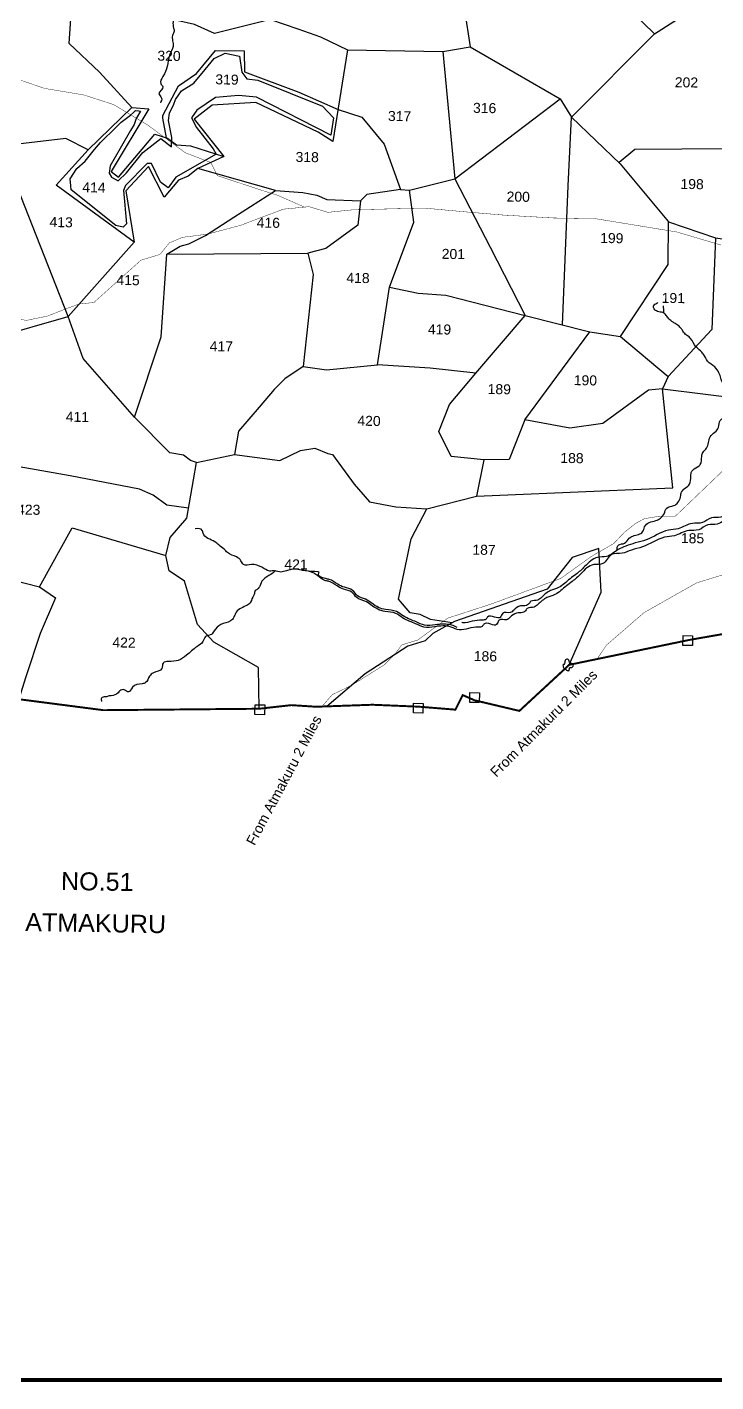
# Model space of a CAD drawing. Header units: feet. Extents: x 744761 to 763303, y 1620064 to 1627037.
# Drawn here: x 754616 to 756341, y 1620064 to 1623454 of the extents above; entities that cross this region are included whole.
import ezdxf
from ezdxf.enums import TextEntityAlignment as Align

# ---------------------------------------------------------------- set-up
doc = ezdxf.new("R2010")
doc.units = ezdxf.units.FT
doc.header["$LTSCALE"] = 15
doc.header["$MEASUREMENT"] = 0
doc.linetypes.add('HIDDEN2', pattern=[0.1875, 0.125, -0.0625])
for name, color, linetype in [('HILL', 17, 'Continuous'), ('PAPER SIZE', 10, 'Continuous'), ('PLOT', 7, 'Continuous'), ('PLOT NO', 7, 'Continuous'), ('ROADS', 6, 'Continuous'), ('TANKS-STREAM', 4, 'Continuous'), ('TEXT', 1, 'Continuous'), ('VILLAGE STONES', 240, 'Continuous')]:
    doc.layers.add(name, color=color, linetype=linetype)
doc.layers.add('VILLAGE BOUNDRY', color=5, linetype='HIDDEN2', lineweight=100)
doc.styles.get("Standard").update_dxf_attribs({"font": 'arial.ttf'})
doc.linetypes.add('DOTS', pattern='A,1e-06,-3,["●",Standard,S=3,R=0,X=-1.25,Y=-1.25],-3', length=6.000001)

msp = doc.modelspace()

# ---------------------------------------------------------------- linework, layer by layer
at = {"layer": 'HILL'}
msp.add_lwpolyline([(754726, 1623057.4), (754724.3, 1623074.5), (754741.1, 1623100.2), (754761.9, 1623119.1), (754785, 1623148), (754799.9, 1623165.7), (754839.1, 1623204), (754852.1, 1623216.7), (754875.2, 1623233.8), (754883.1, 1623240.8), (754888.1, 1623245.3), (754896.5, 1623244.6), (754900.2, 1623243.9), (754889.7, 1623225.5), (754884.2, 1623210.1), (754874.9, 1623195.1), (754849.1, 1623150.8), (754824.5, 1623106.9), (754821.6, 1623089.1), (754827.5, 1623078.8), (754844.7, 1623069.2), (754865.1, 1623089.4), (754906.4, 1623140.7), (754951.5, 1623175.7), (754977.5, 1623154.8), (754979.1, 1623177.7), (754970.8, 1623220.5), (754973.3, 1623239.2), (754983.6, 1623261), (754987.7, 1623272.7), (755002.8, 1623294.5), (755033.6, 1623313.6), (755045.8, 1623328.3), (755054.8, 1623339.1), (755085, 1623375.6), (755112.4, 1623389.4), (755148.6, 1623381.4), (755153.8, 1623341.1), (755166.4, 1623324.6), (755193.7, 1623321.8), (755355.7, 1623256.2), (755383.8, 1623226.9), (755377.2, 1623184.1), (755190.9, 1623278.7), (755145.3, 1623283.4), (755088.3, 1623278), (755041, 1623246.4), (755027.8, 1623227.5), (755040.3, 1623202.7), (755082.2, 1623149.6), (755089.8, 1623136.2), (754988.8, 1623078.9), (754969.2, 1623052.2), (754950, 1623066.3), (754928, 1623112.5), (754916.8, 1623112.6), (754863, 1623058.1), (754857.3, 1623045.1), (754865.1, 1622961.5), (754857, 1622953.9), (754838.7, 1622957.6), (754726.8, 1623047.1), (754726, 1623057.4)], dxfattribs=at)
at = {"layer": 'PAPER SIZE', "color": 5, "const_width": 10}
msp.add_lwpolyline([(744898.5, 1627031.8), (763123.1, 1627031.8), (763123.1, 1620068.6), (744898.5, 1620068.6)], close=True, dxfattribs=at)
at = {"layer": 'PLOT'}
for points in [[(755791, 1623889.3), (755764.4, 1623854.5), (755849.4, 1623766.1), (756187.8, 1623437.2)], [(756187.8, 1623437.2), (755849.4, 1623766.1), (755779.6, 1623718.8), (755747.2, 1623640.4), (755772.2, 1623580.5), (755712, 1623496.6), (755726.1, 1623404.9)], [(754878.3, 1623252.7), (754798, 1623341.6), (754721.9, 1623413.1), (754729.6, 1623537)], [(755225.9, 1623473.3), (755085.5, 1623437.9), (755035.5, 1623460.4), (754991.1, 1623471), (755009.2, 1623537.1)], [(755227.7, 1623533.2), (755225.9, 1623473.3), (755294.6, 1623449.5), (755351.1, 1623429.6), (755418.8, 1623397.7), (755657.4, 1623393.1), (755726.1, 1623404.9), (755951.6, 1623274.6), (755980, 1623229), (756101.2, 1623112.3), (756222.7, 1622966.5), (756339.9, 1622927.2), (756393.7, 1622919), (756483.7, 1622879.8)], [(755957.1, 1622709.2), (755971.4, 1623057.2), (755980, 1623229), (756187.8, 1623437.2), (756363.1, 1623549.7), (756446.3, 1623450.4), (756540.7, 1623256.6), (756636.2, 1623125.4)], [(754965.4, 1623176.8), (754956.6, 1623226.4), (754955.9, 1623232.8), (754995.7, 1623307.3), (755040.8, 1623338.4), (755088.4, 1623395.6), (755159.9, 1623394.8), (755160.7, 1623342.3), (755296.4, 1623291.6), (755395.5, 1623248), (755454.7, 1623228.5), (755510.4, 1623161), (755551.6, 1623047.7), (755573.9, 1623045.9), (755687.1, 1623074.4), (755775.7, 1622903.2), (755863.3, 1622732.7), (756025.9, 1622692), (756102.5, 1622680.3), (756221.8, 1622579.9), (756207.3, 1622549.2), (756172.2, 1622545.9), (756058.1, 1622462.3), (755975.4, 1622450.3), (755862.4, 1622471.6), (755823.7, 1622371.8), (755759.7, 1622371.2), (755741.7, 1622280)], [(755418.8, 1623397.7), (755382.1, 1623167.6), (755344.9, 1623191.6), (755188.9, 1623265.6), (755080, 1623258.7), (755034.6, 1623224.1), (755108.7, 1623130.2)], [(755657.4, 1623393.1), (755687.1, 1623074.4), (755951.6, 1623274.6)], [(754532.4, 1622676.3), (754719.2, 1622730), (754884.7, 1622915.8), (754689, 1623058.8), (754768.8, 1623146.7), (754878.3, 1623252.7), (754921.3, 1623249.7), (754826.9, 1623092.8), (754845.5, 1623079), (754936.2, 1623186.5), (754967.9, 1623176), (754990.1, 1623159.7), (755025.4, 1623156.8), (755108.7, 1623130.2), (755043.9, 1623100.6), (755019.5, 1623081.5), (754995.1, 1623071.3), (754959.7, 1623028.9), (754920.2, 1623105.5), (754863.9, 1623044.5), (754884.7, 1622915.8)], [(755040.3, 1622364.3), (755025.2, 1622369.9), (755008.3, 1622383.1), (754973.4, 1622388.9), (754885, 1622477.9), (754757, 1622625.2), (754719.2, 1622730), (754551.6, 1623156.4), (754313.9, 1623133.8)], [(754768.8, 1623146.7), (754713.4, 1623175.3), (754565, 1623157.7)], [(756491.3, 1623150.5), (756138, 1623147.5), (756098.9, 1623115)], [(754965.8, 1622885.8), (754999.6, 1622906), (755021.3, 1622912), (755063.3, 1622932.8), (755134.2, 1622978.6), (755238, 1623045.5), (755043.9, 1623100.6)], [(755238, 1623045.5), (755306.4, 1623040.2), (755341.8, 1623033.7), (755367.3, 1623022.6), (755451, 1623019.7)], [(755551.6, 1623047.7), (755467.4, 1623035.5), (755451, 1623019.7), (755444.4, 1622958.5), (755364.7, 1622900.2), (755319, 1622888.3), (755332.6, 1622835.4), (755307.4, 1622604.6), (755365.8, 1622596.1), (755494.2, 1622609.3)], [(755523.9, 1622803), (755584.6, 1622966.2), (755573.9, 1623045.9)], [(756102.5, 1622680.3), (756221.7, 1622860), (756222.7, 1622966.5)], [(756339.9, 1622927.2), (756331.5, 1622697.4), (756221.8, 1622579.9)], [(754885, 1622477.9), (754952.4, 1622678.8), (754965.8, 1622885.8), (755319, 1622888.3)], [(755759.7, 1622371.2), (755678.5, 1622379.4), (755647.1, 1622442.5), (755674, 1622509.9), (755740.4, 1622588.2), (755625.4, 1622600.7), (755494.2, 1622609.3), (755523.9, 1622803), (755595.5, 1622788.7), (755665.1, 1622783.6), (755863.3, 1622732.7)], [(755740.4, 1622588.2), (755863.3, 1622732.7)], [(755862.4, 1622471.6), (756025.9, 1622692)], [(755307.4, 1622604.6), (755261.8, 1622573.6), (755235.1, 1622546.9), (755197.5, 1622503.4), (755146, 1622443.2), (755136, 1622384.9)], [(754647.6, 1622053.8), (754728.9, 1622201.4), (754963.6, 1622132.2), (754974.9, 1622176.8), (755015.9, 1622225), (755032.8, 1622321.4), (755040.3, 1622364.3), (755136, 1622384.9), (755249.2, 1622369.7), (755300.9, 1622394.6), (755336.9, 1622400.7), (755369.1, 1622387.4), (755381, 1622384.5), (755435.2, 1622310), (755473.7, 1622265.8), (755539.8, 1622253.2), (755617.5, 1622248.8), (755741.7, 1622280), (756055.1, 1622293.4), (756133.8, 1622296.7), (756233.3, 1622300.9), (756207.3, 1622549.2), (756423.3, 1622522.3)], [(755020.3, 1622250), (754966.3, 1622257.6), (754931.6, 1622282.6), (754897.8, 1622298.1), (754724.5, 1622330.9), (754538.7, 1622363.4)], [(755680.8, 1621963.5), (755626.7, 1621971.9), (755600.6, 1621983.8), (755576, 1621988.1), (755546.2, 1622022.9), (755578.4, 1622173.7), (755617.5, 1622248.8)], [(754336.7, 1622169.2), (754579.2, 1622070.8), (754647.6, 1622053.8), (754687, 1622025.6), (754649.3, 1621936.4), (754613.1, 1621828.3), (754595.9, 1621772.1)], [(755973.9, 1621858.2), (756054.3, 1622040.2), (756048, 1622149.5), (755981.2, 1622127.2), (755918.7, 1622047.5), (755687, 1621967), (755632, 1621936.8), (755613.4, 1621918.3), (755569.6, 1621904.5), (755463.1, 1621835.8), (755366.9, 1621754.2)], [(755197.5, 1621748.3), (755195.4, 1621851.7), (755083.9, 1621914.8), (755043.4, 1621958.9), (755010.7, 1622067.3), (754972.2, 1622093.1), (754963.6, 1622132.2)]]:
    msp.add_lwpolyline(points, dxfattribs=at)
at = {"layer": 'ROADS', "linetype": 'DOTS', "ltscale": 0.5, "const_width": 1}
for points in [[(755311.1, 1623003.7), (755242.8, 1623033.7), (755210, 1623043.9), (755092.8, 1623082.4), (755076.3, 1623115.4), (755012.6, 1623139.6), (754918.4, 1623209.1), (754832.8, 1623260.4), (754758.4, 1623284.4), (754660, 1623300.8), (754492.3, 1623358.4), (754431.1, 1623412.9), (754381.6, 1623447.7), (754324.6, 1623460.9), (754296.4, 1623463.5)], [(755354.5, 1621753.8), (755380.8, 1621783.8), (755428.9, 1621806.8), (755487.5, 1621843.6), (755511, 1621858.3), (755536.1, 1621882.9), (755554.4, 1621908), (755594.7, 1621920.4), (755669.6, 1621975), (755777.8, 1622010.1), (755921.4, 1622062.9), (755952.9, 1622074.5), (756029.1, 1622129.3), (756085, 1622161.4), (756111.7, 1622189.5), (756139.3, 1622211.4), (756162.2, 1622224), (756197.9, 1622229.9), (756240, 1622230.5), (756384.3, 1622368.3)]]:
    msp.add_lwpolyline(points, dxfattribs=at)
at = {"layer": 'ROADS', "linetype": 'HIDDEN2', "ltscale": 10, "const_width": 1}
for points in [[(754481.4, 1622736.6), (754615.7, 1622720.4), (754667.2, 1622731), (754711.9, 1622748.5), (754747.2, 1622761.4), (754783.4, 1622764.9), (754901.3, 1622870.8), (754949, 1622885.3), (754972.2, 1622914), (755005.1, 1622928), (755068.6, 1622936.2), (755151.3, 1622958.3), (755257.8, 1622998.6), (755322.2, 1623004.8), (755369.6, 1622990.6), (755430.9, 1622996.9), (755609.8, 1623001.4), (755713.3, 1622991.9), (755810.2, 1622983.7), (755935.6, 1622976.5), (756039.3, 1622974.9), (756243.4, 1622941.5), (756354.4, 1622908.7)], [(756432.2, 1622106.1), (756293.4, 1622063.4), (756250.3, 1622039.2), (756217.5, 1622020.7), (756160.9, 1621988.5), (756067.3, 1621907.6), (756043.8, 1621872.7)]]:
    msp.add_lwpolyline(points, dxfattribs=at)
at = {"layer": 'TANKS-STREAM'}
for points in [[(755060.9, 1623534.6), (755041.2, 1623522.7), (755027.3, 1623513.8), (755005.5, 1623499.9), (754986.2, 1623483.6), (754981.7, 1623467.7), (754983.2, 1623451.4), (754984.7, 1623443.9), (754980.3, 1623433.5), (754980.7, 1623420.2), (754981.7, 1623405.8), (754973.3, 1623384), (754967.4, 1623355.8), (754956.5, 1623330.5), (754951, 1623312.7), (754956.4, 1623305), (754946.5, 1623287.1), (754953, 1623276.7), (754950, 1623264.9)], [(756093.1, 1622144.2), (756097.8, 1622158.2), (756112.4, 1622162.7), (756124.3, 1622175.4), (756133.6, 1622180.6), (756147.4, 1622184.6), (756157.8, 1622190.8), (756162.8, 1622203.9), (756174.1, 1622214.3), (756190.8, 1622219), (756211.5, 1622236.5), (756218.3, 1622250.6), (756235.9, 1622256.7), (756246.3, 1622264.7), (756252.6, 1622278.4), (756255.5, 1622291.2), (756275.1, 1622310.2), (756278.4, 1622331), (756280.7, 1622342.5), (756295.1, 1622353.4), (756302.1, 1622359.6), (756305.8, 1622379.7), (756309.4, 1622390.7), (756317.8, 1622400.3), (756326.7, 1622428.4), (756338.8, 1622440.6), (756348, 1622452.4), (756352.2, 1622470), (756361.3, 1622477), (756368.6, 1622485.9), (756373.3, 1622498.7), (756377.7, 1622508.2), (756383.6, 1622512.3), (756388.7, 1622518), (756389.7, 1622526.5), (756386.3, 1622534.9), (756382.8, 1622543.9), (756377.3, 1622550.9), (756371.9, 1622556.5), (756358.2, 1622564.4), (756353.9, 1622575.8), (756348.8, 1622588.8), (756338.2, 1622604), (756320.5, 1622618.1), (756309.7, 1622636.3), (756302.6, 1622643.9), (756291.4, 1622654.4), (756277.8, 1622675.1), (756269.9, 1622681.9), (756261.3, 1622689.1), (756256.2, 1622697.7), (756251.2, 1622703.3), (756242.1, 1622711.1), (756233.9, 1622715.4), (756223.8, 1622724.5), (756216.8, 1622732.8), (756213.7, 1622736.8), (756202.1, 1622741), (756195, 1622742.7), (756186.6, 1622749.1), (756184.9, 1622756.3), (756188.7, 1622760.5), (756193.7, 1622763), (756195.9, 1622764.8)], [(756210.7, 1622738.8), (756210.7, 1622748.5), (756209.7, 1622756.7)], [(756481.1, 1621954.2), (756482.9, 1621964.3), (756484.1, 1621975.4), (756484.6, 1621987.2), (756487.7, 1621999.9), (756488.9, 1622012.9), (756490.8, 1622027), (756491.9, 1622036.7), (756500.6, 1622065.9), (756504.1, 1622081.2), (756506.2, 1622091.9), (756510, 1622103), (756513.5, 1622118), (756515, 1622128.4), (756519.9, 1622152.4), (756525.7, 1622165), (756527.7, 1622186.5), (756532.8, 1622199.9), (756538.8, 1622209.9), (756544.6, 1622222.9), (756554.9, 1622248.7), (756562.4, 1622268.5), (756571.4, 1622283.4), (756586.3, 1622310.3), (756591.9, 1622318.1), (756595.6, 1622323.6), (756581.4, 1622315.3), (756569.6, 1622312.5), (756557.1, 1622305.2), (756544.5, 1622299.5), (756540.9, 1622295), (756520.1, 1622287.2), (756499.6, 1622272.1), (756477.5, 1622259.8), (756463.3, 1622249.5), (756443.5, 1622242), (756429.8, 1622243.5), (756407.5, 1622232.4), (756394, 1622228), (756377.3, 1622227), (756344.6, 1622210.2), (756321.1, 1622208.3), (756298.3, 1622196.2), (756273.1, 1622194.3), (756237.2, 1622181.2), (756212.9, 1622177.3), (756157.1, 1622153.1), (756130.1, 1622145.3), (756106.4, 1622137.5), (756080.2, 1622134), (756057.9, 1622111.5), (756035.7, 1622109.2), (756003.2, 1622086.2), (755981.3, 1622066.6), (755966.8, 1622055.8), (755937.8, 1622033.8), (755918.1, 1622026.3), (755895.9, 1622009.7), (755886.3, 1622002.6), (755868.9, 1621999.3), (755862.6, 1621991.9), (755857.3, 1621989), (755842.2, 1621987.6), (755825.7, 1621977.1), (755816.8, 1621971), (755798.1, 1621970), (755792, 1621959), (755777.6, 1621959.9), (755760, 1621959.8), (755755.8, 1621954.2), (755746.9, 1621952.4), (755721.7, 1621949.2), (755698.1, 1621945.6), (755678.6, 1621952.8), (755636.6, 1621953.5), (755609.9, 1621952.8), (755588.7, 1621961.2), (755574.8, 1621966.9), (755556.4, 1621976.1), (755539.6, 1621986.9), (755512.3, 1621991.8), (755494.5, 1621997.2), (755477.5, 1622008.2), (755462.2, 1622017.6), (755441.9, 1622026.4), (755429.8, 1622039.9), (755409, 1622047.6), (755392.4, 1622055.7), (755371.4, 1622067.2), (755361.6, 1622069.4), (755344, 1622081.3), (755334.9, 1622087.4), (755315.8, 1622093.2), (755302.9, 1622095), (755285.5, 1622097.8), (755277.9, 1622096.6), (755265.5, 1622093.6), (755252.1, 1622090.3), (755235.9, 1622093.6), (755223.9, 1622092.9), (755204, 1622102.4), (755178.1, 1622109), (755158.4, 1622109.3), (755151.9, 1622118.8), (755141, 1622128.1), (755118, 1622139), (755109.9, 1622147.4), (755096.3, 1622158.2), (755086.3, 1622166.1), (755069.3, 1622174.6), (755056.9, 1622187.4), (755054.9, 1622194.8), (755037.3, 1622198.9)], [(755238, 1622093.4), (755226.8, 1622084.5), (755207.1, 1622071.2), (755198.8, 1622055.3), (755194.1, 1622048.1), (755187.6, 1622044), (755185.1, 1622033.9), (755181.4, 1622027.3), (755173.8, 1622011.7), (755164.1, 1622005.7), (755138.1, 1621986.9), (755134.1, 1621977.3), (755125.6, 1621967.9), (755101.4, 1621958.9), (755084.8, 1621942.9), (755077.9, 1621934.3), (755063.4, 1621929.4), (755056.7, 1621916.2), (755041.7, 1621903.6), (755028.4, 1621893.2), (755015.7, 1621882.2), (754995, 1621869.4), (754970.5, 1621866.6), (754957, 1621862.6), (754953.6, 1621849.2), (754932.5, 1621838.1), (754923, 1621829.6), (754913.1, 1621813.7), (754904.4, 1621810.7), (754879.9, 1621802.1), (754870.4, 1621790.4), (754859.6, 1621795.7), (754848.3, 1621793), (754844, 1621788.2), (754826.9, 1621780.8), (754824, 1621780.8), (754815, 1621778.4), (754811.5, 1621778.2), (754802.7, 1621774.5), (754802.6, 1621766.8)]]:
    msp.add_spline(points, degree=3, dxfattribs=at)
for points, knots in [([(756602.8, 1622338), (756603.8, 1622339.4), (756608, 1622345.7), (756590.9, 1622330.3), (756578, 1622332.1), (756567.3, 1622321.6), (756554.9, 1622320.3), (756547.6, 1622307.4), (756526.3, 1622308), (756510.2, 1622288), (756488.3, 1622279.9), (756472.2, 1622266.2), (756455.5, 1622257.3), (756435, 1622264.6), (756420.4, 1622250.5), (756402.7, 1622244.6), (756379.1, 1622247.6), (756359.7, 1622223.2), (756328.4, 1622230.3), (756309, 1622209.6), (756277.1, 1622215.9), (756251.7, 1622197), (756209.4, 1622196.4), (756177.5, 1622171.9), (756140.3, 1622163.9), (756116.9, 1622156), (756092.3, 1622145.9), (756072.4, 1622126.2), (756037.9, 1622130.3), (756014.9, 1622105.8), (755994, 1622086.3), (755970.8, 1622070.6), (755953, 1622051.4), (755924.4, 1622045), (755909, 1622031.5), (755895, 1622017.3), (755878.5, 1622021.4), (755873.4, 1622009.9), (755863.9, 1622005.1), (755849.4, 1622007.7), (755837.1, 1621997.1), (755825, 1621985.1), (755805.7, 1621994.3), (755803.2, 1621972.3), (755785.7, 1621978.3), (755770.3, 1621982.5), (755765.6, 1621970.1), (755749.9, 1621970.5), (755732, 1621968.1), (755714.2, 1621962.1), (755705.8, 1621963.8), (755704.9, 1621964)], [396.275682, 396.275682, 396.275682, 396.275682, 400.870493, 417.693092, 430.119123, 444.989626, 459.067754, 465.026018, 487.720617, 513.764206, 539.718379, 557.661032, 579.298517, 593.427085, 618.97218, 633.479108, 650.61049, 688.206532, 712.4316, 738.804045, 764.696207, 803.808876, 828.968909, 891.290649, 919.996215, 945.516889, 966.925218, 1001.934394, 1024.863175, 1065.570887, 1095.651945, 1114.265528, 1151.438295, 1173.075779, 1201.465722, 1213.650607, 1231.776861, 1241.760686, 1247.906677, 1263.401829, 1283.457296, 1294.509378, 1313.644569, 1326.516426, 1341.266532, 1359.353301, 1366.533013, 1375.794977, 1401.842195, 1426.285677, 1428.926082, 1428.926082, 1428.926082, 1428.926082]), ([(755693.4, 1621952), (755689.1, 1621954), (755671.8, 1621962.1), (755643.5, 1621959), (755612.5, 1621954.5), (755592.9, 1621965.1), (755574.8, 1621972), (755557.9, 1621979.7), (755540.1, 1621995.2), (755516.8, 1621994.9), (755495.2, 1622000.9), (755479.9, 1622012.4), (755463.6, 1622024.1), (755442.8, 1622027.5), (755432.5, 1622048.2), (755411.2, 1622050.7), (755392.6, 1622060.6), (755377.3, 1622071.8), (755360.9, 1622073.9), (755337.2, 1622082.8), (755353.4, 1622092.5), (755327.8, 1622092), (755322.7, 1622091.9)], [1433.218199, 1433.218199, 1433.218199, 1433.218199, 1447.571241, 1490.555083, 1517.839768, 1541.187442, 1556.589371, 1577.710913, 1598.180112, 1626.492829, 1645.535958, 1666.328692, 1684.660381, 1707.306511, 1725.917793, 1748.583139, 1767.503356, 1791.991995, 1802.315255, 1824.014302, 1835.221578, 1838.00411, 1838.00411, 1838.00411, 1838.00411])]:
    msp.add_open_spline(points, degree=3, knots=knots, dxfattribs=at)
at = {"layer": 'VILLAGE BOUNDRY', "lineweight": -2, "ltscale": 15, "const_width": 4.88}
msp.add_lwpolyline([(756456.8, 1621952.3), (756274.6, 1621920.5), (755973.9, 1621858.2), (755849.1, 1621742.9), (755737.1, 1621769.4), (755707.1, 1621782.5), (755689, 1621746), (755596.7, 1621753.5), (755481.1, 1621758.3), (755340.2, 1621753.3), (755278, 1621757.3), (755197.5, 1621748.3), (754807.3, 1621744.7), (754595.9, 1621772.1)], dxfattribs=at)
msp.add_lwpolyline([(756456.8, 1621952.3), (756274.6, 1621920.5), (755973.9, 1621858.2), (755849.1, 1621742.9), (755737.1, 1621769.4), (755707.1, 1621782.5), (755689, 1621746), (755596.7, 1621753.5), (755481.1, 1621758.3), (755340.2, 1621753.3), (755278, 1621757.3), (755197.5, 1621748.3), (754807.3, 1621744.7), (754595.9, 1621772.1)], dxfattribs=at)
at = {"layer": 'VILLAGE STONES'}
for points in [[(756258.9, 1621931.2), (756282.8, 1621930.8), (756282.4, 1621906.4), (756258.5, 1621906.8)], [(755725.2, 1621788.7), (755749.1, 1621788.3), (755748.7, 1621763.9), (755724.8, 1621764.3)], [(755187.4, 1621758.1), (755211.3, 1621757.7), (755210.9, 1621733.3), (755187, 1621733.7)], [(755584.1, 1621762.1), (755608, 1621761.7), (755607.6, 1621737.3), (755583.7, 1621737.7)]]:
    msp.add_lwpolyline(points, close=True, dxfattribs=at)
msp.add_spline([(755958, 1621857.4), (755962.5, 1621861.7), (755964.5, 1621870.5), (755971.4, 1621871.4), (755976.1, 1621862.5), (755983.9, 1621859.5), (755980.4, 1621851.7), (755976, 1621851.8), (755973.4, 1621844), (755967.1, 1621845.1), (755960.8, 1621850), (755958, 1621857.4)], degree=3, dxfattribs=at)

# ---------------------------------------------------------------- texts
at = {"layer": 'PLOT NO'}
for s, p in [('320', (754971.7, 1623382.3)), ('319', (755116.8, 1623323.1)), ('202', (756267.6, 1623315.9)), ('316', (755762.2, 1623251.8)), ('317', (755549.2, 1623231.5)), ('318', (755317.8, 1623129)), ('414', (754783.7, 1623052.9)), ('198', (756281.7, 1623061.4)), ('200', (755846.3, 1623029.8)), ('413', (754701.6, 1622966)), ('416', (755220.4, 1622964.7)), ('199', (756080.6, 1622926.2)), ('201', (755683.8, 1622886.4)), ('415', (754869.2, 1622821.1)), ('418', (755445, 1622826.5)), ('191', (756234.6, 1622776.2)), ('419', (755649.2, 1622697.7)), ('417', (755102.8, 1622655.4)), ('190', (756014.5, 1622570.3)), ('189', (755798.8, 1622548.1)), ('411', (754742.2, 1622478.8)), ('420', (755472.6, 1622468.8)), ('188', (755980.9, 1622375.7)), ('423', (754620.4, 1622246.5)), ('185', (756282.8, 1622175)), ('187', (755760.6, 1622146.1)), ('421', (755289.8, 1622109.5)), ('422', (754859, 1621914)), ('186', (755764.1, 1621879.7))]:
    msp.add_text(s, height=25, rotation=359.0946, dxfattribs=at).set_placement(p, align=Align.MIDDLE_CENTER)
for rotation, p in [(44.9808, (755791.3, 1621575.4)), (62.0245, (755185.8, 1621404.2))]:
    msp.add_text('From Atmakuru 2 Miles ', height=25, rotation=rotation, dxfattribs=at).set_placement(p)
at = {"layer": 'TEXT'}
for s, p in [('   NO.51', (754648.5, 1621295.7)), ('ATMAKURU', (754611.3, 1621192.1))]:
    msp.add_text(s, height=45, rotation=359.0946, dxfattribs=at).set_placement(p)

doc.saveas('drawing.dxf')
